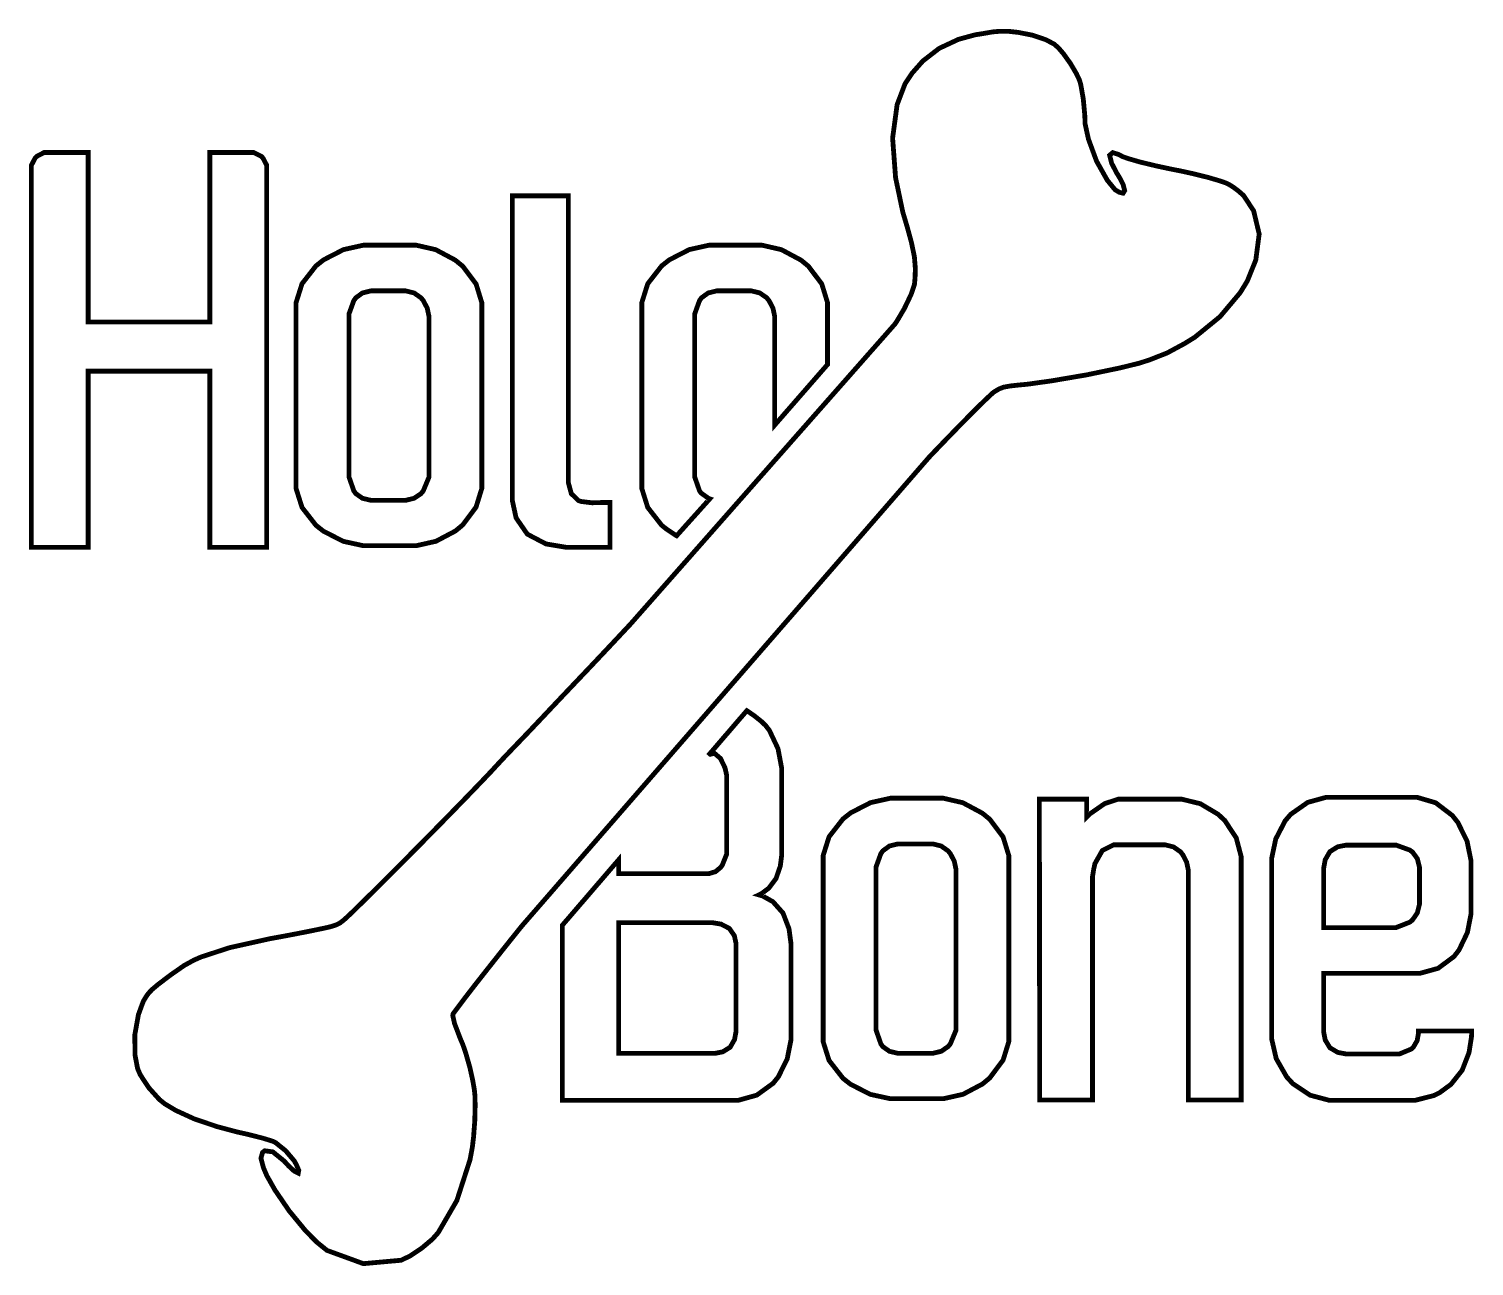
# Model space of a CAD drawing. Extents: x 0.86 to 4.72, y 3.96 to 7.25.
import ezdxf

# ---------------------------------------------------------------- set-up
doc = ezdxf.new("R2010")
doc.units = 0
doc.layers.get('0').update_dxf_attribs({"linetype": 'CONTINUOUS'})

msp = doc.modelspace()

# ---------------------------------------------------------------- linework, layer by layer
at = {"color": 0, "const_width": 0.01282}
for points in [[(3.60303, 7.20893), (3.60801, 7.20458), (3.62121, 7.18924), (3.64019, 7.16276), (3.65647, 7.13499), (3.66461, 7.11757), (3.66635, 7.11149), (3.66786, 7.10607), (3.67449, 7.06799), (3.67854, 7.02403), (3.67882, 7.01568), (3.67925, 7.00196), (3.68826, 6.96089), (3.7099, 6.90218), (3.73833, 6.85157), (3.75922, 6.82596), (3.76812, 6.82069), (3.77083, 6.81912), (3.78054, 6.81685), (3.78478, 6.82357), (3.78082, 6.83931), (3.77208, 6.85688), (3.76867, 6.86242), (3.76346, 6.87076), (3.74989, 6.89708), (3.74474, 6.91818), (3.75299, 6.92503), (3.76969, 6.91971), (3.77468, 6.91689), (3.77869, 6.91461), (3.794, 6.90913), (3.82622, 6.89979), (3.86936, 6.88943), (3.90821, 6.88113), (3.92122, 6.87858), (3.93251, 6.87642), (3.96631, 6.86903), (4.00672, 6.859), (4.03922, 6.84944), (4.05572, 6.84364), (4.06065, 6.84119), (4.06261, 6.84022), (4.07519, 6.83236), (4.08778, 6.82286), (4.08985, 6.82107), (4.10157, 6.81076), (4.12847, 6.77007), (4.14333, 6.70806), (4.13428, 6.63867), (4.11154, 6.58247), (4.10118, 6.56543), (4.09261, 6.55149), (4.03901, 6.48768), (3.97163, 6.43272), (3.95617, 6.42312), (3.94482, 6.41613), (3.898, 6.39085), (3.85069, 6.37224), (3.83919, 6.36854), (3.82254, 6.36328), (3.77149, 6.35075), (3.68317, 6.33236), (3.58951, 6.3164), (3.52692, 6.30767), (3.50597, 6.30561), (3.49924, 6.30496), (3.47922, 6.30274), (3.46229, 6.29964), (3.45025, 6.29508), (3.44108, 6.28965), (3.43815, 6.28771), (3.4344, 6.28526), (3.42432, 6.27604), (3.40153, 6.25429), (3.37321, 6.22607), (3.34261, 6.19493), (3.31304, 6.1645), (3.28788, 6.13835), (3.27029, 6.12001), (3.26372, 6.11307), (3.26372, 6.11307), (3.2379, 6.08339), (2.98004, 5.78646), (2.95426, 5.75672), (2.17844, 4.86344), (2.17844, 4.86344), (2.17063, 4.85374), (2.15001, 4.82807), (2.12088, 4.7915), (2.0874, 4.74924), (2.05376, 4.70643), (2.02425, 4.66824), (2.00304, 4.63976), (1.99507, 4.62912), (1.99442, 4.62614), (1.99397, 4.62414), (1.99854, 4.6034), (2.0134, 4.56429), (2.01812, 4.55311), (2.02121, 4.54579), (2.02897, 4.523), (2.03917, 4.48725), (2.04731, 4.45079), (2.05143, 4.42665), (2.05231, 4.41851), (2.05311, 4.41015), (2.05365, 4.38482), (2.05263, 4.34299), (2.04943, 4.3004), (2.04617, 4.27322), (2.04454, 4.26426), (2.03993, 4.23964), (2.00493, 4.13118), (1.95518, 4.04536), (1.94325, 4.03196), (1.93956, 4.02783), (1.91086, 4.00358), (1.87967, 3.98292), (1.87472, 3.98053), (1.85628, 3.97174), (1.75575, 3.96262), (1.65881, 3.99799), (1.64214, 4.01139), (1.63103, 4.0204), (1.60086, 4.05126), (1.55817, 4.10308), (1.52007, 4.1589), (1.49838, 4.19721), (1.49268, 4.21056), (1.48958, 4.21778), (1.48269, 4.24382), (1.48699, 4.25922), (1.48947, 4.26107), (1.49278, 4.26357), (1.51438, 4.26069), (1.54454, 4.23622), (1.55214, 4.22792), (1.55658, 4.22304), (1.57135, 4.20947), (1.58219, 4.20404), (1.58356, 4.21158), (1.57693, 4.227), (1.57422, 4.23178), (1.57129, 4.23693), (1.5485, 4.26378), (1.52181, 4.28526), (1.51699, 4.28771), (1.51492, 4.28879), (1.48731, 4.29736), (1.4459, 4.30783), (1.43696, 4.30979), (1.419, 4.31381), (1.36567, 4.32807), (1.3049, 4.34868), (1.25526, 4.37142), (1.22618, 4.38894), (1.2175, 4.39594), (1.21213, 4.40028), (1.18376, 4.43169), (1.16108, 4.46625), (1.15858, 4.47211), (1.15392, 4.48301), (1.14708, 4.51867), (1.14654, 4.57286), (1.1562, 4.62679), (1.16911, 4.66211), (1.17551, 4.67258), (1.17719, 4.6754), (1.18289, 4.68343), (1.19271, 4.69379), (1.2086, 4.70708), (1.22787, 4.72179), (1.23432, 4.72661), (1.24349, 4.73351), (1.27767, 4.75738), (1.30398, 4.77197), (1.30924, 4.77425), (1.32281, 4.78022), (1.39958, 4.80528), (1.50461, 4.82867), (1.53233, 4.83371), (1.54368, 4.83583), (1.57781, 4.84229), (1.61865, 4.85037), (1.65044, 4.85699), (1.66536, 4.86035), (1.66872, 4.86128), (1.67219, 4.86231), (1.68267, 4.86572), (1.69282, 4.87061), (1.70301, 4.87831), (1.71365, 4.88803), (1.71713, 4.89128), (1.72612, 4.8999), (1.75293, 4.92606), (1.80122, 4.9739), (1.85764, 5.03039), (1.91764, 5.09099), (1.97683, 5.15121), (2.03076, 5.2066), (2.07508, 5.25261), (2.09782, 5.27658), (2.10525, 5.28472), (2.10867, 5.28847), (2.13211, 5.31358), (2.15756, 5.34017), (2.16194, 5.34467), (2.16629, 5.34924), (2.197, 5.38124), (2.23062, 5.41678), (2.23654, 5.42301), (2.24214, 5.42899), (2.259, 5.44689), (2.28857, 5.47819), (2.32146, 5.51286), (2.34571, 5.53836), (2.35379, 5.54682), (2.35792, 5.55122), (2.37039, 5.5644), (2.38872, 5.58382), (2.40761, 5.60385), (2.42572, 5.62315), (2.44194, 5.64046), (2.45503, 5.65446), (2.46376, 5.66379), (2.46696, 5.66715), (2.46696, 5.66715), (3.17279, 6.46821), (3.17279, 6.46821), (3.18039, 6.48004), (3.19754, 6.50922), (3.21539, 6.54644), (3.22444, 6.57314), (3.22532, 6.58219), (3.22607, 6.5905), (3.22694, 6.6154), (3.22433, 6.64751), (3.21642, 6.68565), (3.20589, 6.72424), (3.20215, 6.73699), (3.19336, 6.76671), (3.17421, 6.85796), (3.16629, 6.96371), (3.17833, 7.05306), (3.19954, 7.10883), (3.21035, 7.12489), (3.21821, 7.13678), (3.24675, 7.16917), (3.29042, 7.20301), (3.34196, 7.22706), (3.38687, 7.23926), (3.40213, 7.2416), (3.40668, 7.24229), (3.42042, 7.24474), (3.43349, 7.2469), (3.44764, 7.24815), (3.46376, 7.24849), (3.46912, 7.24843), (3.47726, 7.24821), (3.50163, 7.2455), (3.53885, 7.23813), (3.57465, 7.22607), (3.5969, 7.21431), (3.60303, 7.20893)], [(0.91184, 6.92524), (0.90462, 6.92524), (0.88509, 6.91493), (0.88303, 6.91287), (0.88097, 6.91081), (0.87066, 6.89079), (0.87066, 6.88406), (0.87066, 6.63129), (0.87066, 6.06244), (0.87066, 5.87283), (0.90853, 5.87283), (0.99376, 5.87283), (1.02219, 5.87283), (1.02219, 5.99018), (1.02219, 6.25424), (1.02219, 6.34224), (1.1033, 6.34224), (1.28575, 6.34224), (1.34663, 6.34224), (1.34663, 6.22488), (1.34663, 5.96089), (1.34663, 5.87283), (1.35786, 5.87283), (1.3916, 5.87283), (1.44129, 5.87283), (1.48156, 5.87283), (1.49815, 5.87283), (1.49815, 5.87283), (1.49815, 6.12565), (1.49815, 6.6945), (1.49815, 6.88406), (1.49815, 6.89128), (1.48785, 6.91081), (1.48583, 6.91287), (1.48378, 6.91493), (1.46365, 6.92524), (1.45697, 6.92524), (1.42936, 6.92524), (1.3673, 6.92524), (1.34663, 6.92524), (1.34663, 6.81222), (1.34663, 6.55794), (1.34663, 6.47314), (1.26552, 6.47314), (1.08301, 6.47314), (1.02219, 6.47314), (1.02219, 6.48882), (1.02219, 6.53586), (1.02219, 6.60736), (1.02219, 6.68246), (1.02219, 6.75575), (1.02219, 6.82194), (1.02219, 6.87582), (1.02219, 6.912), (1.02219, 6.92524), (1.02219, 6.92524), (0.99457, 6.92524), (0.93251, 6.92524), (0.91184, 6.92524)], [(2.15283, 6.80994), (2.15283, 6.80994), (2.15283, 6.78662), (2.15283, 6.72271), (2.15283, 6.62765), (2.15283, 6.51074), (2.15283, 6.3814), (2.15283, 6.24892), (2.15283, 6.12267), (2.15283, 6.03965), (2.15283, 6.01199), (2.15283, 5.99681), (2.16276, 5.95111), (2.19271, 5.90767), (2.24262, 5.88157), (2.29503, 5.87283), (2.31256, 5.87283), (2.33768, 5.87283), (2.39415, 5.87283), (2.41303, 5.87283), (2.41303, 5.90272), (2.41303, 5.96989), (2.41303, 5.99224), (2.40192, 5.99224), (2.37196, 5.9916), (2.36854, 5.99143), (2.36524, 5.99132), (2.33643, 5.99474), (2.33399, 5.99556), (2.32861, 5.99735), (2.30985, 6.01594), (2.30186, 6.04574), (2.30186, 6.05567), (2.30186, 6.24425), (2.30186, 6.66857), (2.30186, 6.80994), (2.2646, 6.80994), (2.18078, 6.80994), (2.15283, 6.80994)], [(1.77322, 6.67817), (1.75558, 6.67817), (1.70275, 6.66644), (1.64968, 6.63911), (1.63981, 6.63124), (1.62924, 6.62289), (1.59224, 6.57547), (1.57639, 6.52533), (1.57639, 6.50857), (1.57639, 6.3929), (1.57639, 6.1326), (1.57639, 6.04579), (1.57639, 6.02908), (1.59224, 5.97889), (1.62924, 5.93147), (1.63981, 5.92307), (1.64953, 5.91542), (1.70236, 5.88851), (1.75549, 5.87696), (1.77322, 5.87696), (1.79975, 5.87696), (1.85949, 5.87696), (1.87944, 5.87696), (1.89686, 5.87696), (1.94922, 5.88872), (2.00088, 5.91607), (2.01036, 5.92389), (2.02051, 5.9324), (2.05604, 5.97987), (2.07129, 6.02935), (2.07129, 6.04579), (2.07129, 6.16151), (2.07129, 6.42182), (2.07129, 6.50857), (2.07129, 6.52518), (2.05604, 6.57487), (2.02051, 6.62207), (2.01036, 6.63043), (2.0006, 6.6384), (1.9484, 6.66629), (1.89665, 6.67817), (1.87944, 6.67817), (1.85286, 6.67817), (1.79312, 6.67817), (1.77322, 6.67817)], [(2.67887, 6.00179), (2.67626, 6.00265), (2.65582, 6.01736), (2.65429, 6.01942), (2.65169, 6.02317), (2.63867, 6.06049), (2.63867, 6.07292), (2.63867, 6.48139), (2.63867, 6.49457), (2.65169, 6.53054), (2.65429, 6.53407), (2.6569, 6.53782), (2.67469, 6.55078), (2.69706, 6.55632), (2.70454, 6.55632), (2.78276, 6.55632), (2.79015, 6.55632), (2.81239, 6.55078), (2.83094, 6.53782), (2.83382, 6.53407), (2.83681, 6.53054), (2.84739, 6.51019), (2.85194, 6.48861), (2.85194, 6.48139), (2.85194, 6.1984), (2.99278, 6.36003), (2.99278, 6.50857), (2.99278, 6.52518), (2.97749, 6.57487), (2.94194, 6.62207), (2.93181, 6.63043), (2.92204, 6.6384), (2.86985, 6.66629), (2.81808, 6.67817), (2.80089, 6.67817), (2.69467, 6.67817), (2.67703, 6.67817), (2.62424, 6.66644), (2.57113, 6.63911), (2.56125, 6.63124), (2.55067, 6.62289), (2.51367, 6.57547), (2.49789, 6.52533), (2.49789, 6.50857), (2.49789, 6.04579), (2.49789, 6.02908), (2.51367, 5.97889), (2.55067, 5.93147), (2.56125, 5.92307), (2.56358, 5.92122), (2.58806, 5.90483), (2.5906, 5.90343), (2.67887, 6.00179)], [(1.7831, 6.55632), (1.80263, 6.55632), (1.84663, 6.55632), (1.86133, 6.55632), (1.86871, 6.55632), (1.89094, 6.55078), (1.90944, 6.53782), (1.91237, 6.53407), (1.91536, 6.53054), (1.92594, 6.51019), (1.9305, 6.48861), (1.9305, 6.48139), (1.9305, 6.37929), (1.9305, 6.14953), (1.9305, 6.07292), (1.9305, 6.05957), (1.91536, 6.02317), (1.91237, 6.01942), (1.90944, 6.0159), (1.89094, 6.00336), (1.86871, 5.99799), (1.86133, 5.99799), (1.84174, 5.99799), (1.79775, 5.99799), (1.7831, 5.99799), (1.77561, 5.99799), (1.75319, 6.00336), (1.73546, 6.0159), (1.73286, 6.01942), (1.73025, 6.02317), (1.71724, 6.06049), (1.71724, 6.07292), (1.71724, 6.17507), (1.71724, 6.40483), (1.71724, 6.48139), (1.71724, 6.49457), (1.73025, 6.53054), (1.73286, 6.53407), (1.73546, 6.53782), (1.75319, 6.55078), (1.77561, 6.55632), (1.7831, 6.55632)], [(2.28614, 4.86507), (2.28614, 4.39828), (2.73904, 4.39828), (2.75532, 4.39828), (2.80425, 4.41189), (2.84787, 4.44358), (2.85514, 4.45264), (2.86187, 4.46104), (2.88542, 4.50885), (2.89551, 4.55994), (2.89551, 4.57699), (2.89551, 4.80181), (2.89551, 4.81526), (2.89014, 4.85563), (2.87408, 4.89757), (2.84728, 4.92768), (2.81967, 4.94308), (2.80985, 4.9459), (2.817, 4.94933), (2.83649, 4.96403), (2.85553, 4.98958), (2.86692, 5.02251), (2.87076, 5.05279), (2.87076, 5.06282), (2.87076, 5.2654), (2.87076, 5.28299), (2.86089, 5.33561), (2.83783, 5.38456), (2.83128, 5.39301), (2.82807, 5.39725), (2.81657, 5.40831), (2.79883, 5.42253), (2.7839, 5.43294), (2.77767, 5.43701), (2.77767, 5.43701), (2.67469, 5.31722), (2.67725, 5.32021), (2.69162, 5.3234), (2.70763, 5.30963), (2.71951, 5.28467), (2.72424, 5.26406), (2.72424, 5.25717), (2.72424, 5.06614), (2.72424, 5.05524), (2.71257, 5.02576), (2.71024, 5.02246), (2.70801, 5.01921), (2.69396, 5.00765), (2.67708, 5.00271), (2.6715, 5.00271), (2.43599, 5.00271), (2.43599, 5.03944), (2.28614, 4.86507)], [(3.17796, 5.20361), (3.16032, 5.20361), (3.10753, 5.19189), (3.05442, 5.16456), (3.04454, 5.15668), (3.03396, 5.14833), (2.99696, 5.10092), (2.98113, 5.05078), (2.98113, 5.03401), (2.98113, 4.91835), (2.98113, 4.65804), (2.98113, 4.57124), (2.98113, 4.55453), (2.99696, 4.50435), (3.03396, 4.45692), (3.04454, 4.44851), (3.05425, 4.44086), (3.1071, 4.41396), (3.16021, 4.4024), (3.17796, 4.4024), (3.20449, 4.4024), (3.26421, 4.4024), (3.28418, 4.4024), (3.3016, 4.4024), (3.35394, 4.41417), (3.4056, 4.44151), (3.4151, 4.44933), (3.42524, 4.45785), (3.46078, 4.50537), (3.47601, 4.55479), (3.47601, 4.57124), (3.47601, 4.68696), (3.47601, 4.94726), (3.47601, 5.03401), (3.47601, 5.05062), (3.46078, 5.10032), (3.42524, 5.14751), (3.4151, 5.15587), (3.40533, 5.16385), (3.35314, 5.19174), (3.30138, 5.20361), (3.28418, 5.20361), (3.2576, 5.20361), (3.19786, 5.20361), (3.17796, 5.20361)], [(3.55757, 5.20117), (3.55751, 5.20117), (3.55751, 5.17768), (3.55751, 5.11344), (3.55761, 5.0179), (3.55772, 4.90039), (3.55789, 4.7704), (3.55806, 4.63721), (3.55821, 4.51036), (3.55832, 4.42692), (3.55838, 4.39908), (3.56879, 4.39908), (3.60015, 4.39908), (3.64638, 4.39908), (3.68381, 4.39908), (3.69922, 4.39908), (3.69922, 4.39908), (3.69922, 4.54633), (3.69922, 4.87756), (3.69922, 4.9879), (3.69922, 4.99576), (3.70264, 5.0165), (3.70335, 5.01921), (3.70551, 5.02924), (3.72532, 5.06429), (3.7551, 5.07932), (3.76508, 5.07932), (3.79514, 5.07932), (3.86274, 5.07932), (3.88531, 5.07932), (3.89268, 5.07932), (3.91493, 5.07379), (3.93349, 5.06082), (3.93636, 5.05707), (3.93935, 5.05354), (3.94993, 5.03321), (3.95449, 5.01156), (3.95449, 5.00435), (3.95449, 4.85303), (3.95449, 4.51258), (3.95449, 4.39908), (3.9649, 4.39908), (3.99625, 4.39908), (4.04243, 4.39908), (4.07986, 4.39908), (4.09526, 4.39908), (4.09526, 4.39908), (4.09526, 4.55724), (4.09526, 4.91297), (4.09526, 5.03153), (4.09526, 5.04818), (4.08208, 5.09804), (4.05138, 5.14447), (4.04258, 5.15256), (4.03407, 5.16069), (3.98639, 5.18901), (3.93647, 5.20117), (3.91986, 5.20117), (3.88488, 5.20117), (3.8061, 5.20117), (3.77989, 5.20117), (3.76779, 5.20117), (3.7315, 5.18924), (3.69146, 5.1614), (3.68354, 5.15343), (3.68354, 5.16536), (3.68354, 5.19222), (3.68354, 5.20117), (3.65201, 5.20117), (3.58117, 5.20117), (3.55757, 5.20117)], [(4.33822, 5.20611), (4.32183, 5.20611), (4.27274, 5.19254), (4.22743, 5.16081), (4.21962, 5.15175), (4.21246, 5.14328), (4.1875, 5.09517), (4.17681, 5.04438), (4.17681, 5.0274), (4.17681, 4.91504), (4.17681, 4.66211), (4.17681, 4.57781), (4.17681, 4.56071), (4.18869, 4.50928), (4.21658, 4.4605), (4.22456, 4.45182), (4.23264, 4.44293), (4.27929, 4.41168), (4.32964, 4.39828), (4.34646, 4.39828), (4.39524, 4.39828), (4.50499, 4.39828), (4.54161, 4.39828), (4.55951, 4.39828), (4.60801, 4.41064), (4.61322, 4.41308), (4.62424, 4.41846), (4.65446, 4.44069), (4.68425, 4.47819), (4.70264, 4.52556), (4.70931, 4.56842), (4.70958, 4.58274), (4.67415, 4.58274), (4.59451, 4.58274), (4.56799, 4.58274), (4.56808, 4.57796), (4.56424, 4.55701), (4.55436, 4.54021), (4.55149, 4.53743), (4.54872, 4.53483), (4.51742, 4.52181), (4.507, 4.52181), (4.47569, 4.52181), (4.40528, 4.52181), (4.38183, 4.52181), (4.37451, 4.52181), (4.35265, 4.52593), (4.33182, 4.53831), (4.31928, 4.55892), (4.31515, 4.58051), (4.31515, 4.58768), (4.31515, 4.59874), (4.31515, 4.63194), (4.31515, 4.68083), (4.31515, 4.72043), (4.31515, 4.73671), (4.31515, 4.73671), (4.37528, 4.73671), (4.51053, 4.73671), (4.55561, 4.73671), (4.57172, 4.73671), (4.62022, 4.75011), (4.66238, 4.78136), (4.66928, 4.79025), (4.67567, 4.7985), (4.69824, 4.84543), (4.70796, 4.89546), (4.70796, 4.91211), (4.70796, 4.93892), (4.70796, 4.99914), (4.70796, 5.01921), (4.70796, 5.03662), (4.69743, 5.08882), (4.67296, 5.13872), (4.66596, 5.14763), (4.65836, 5.15739), (4.61367, 5.19151), (4.56392, 5.20611), (4.54736, 5.20611), (4.49507, 5.20611), (4.37739, 5.20611), (4.33822, 5.20611)], [(3.18782, 5.08176), (3.20736, 5.08176), (3.25136, 5.08176), (3.26606, 5.08176), (3.27344, 5.08176), (3.29568, 5.07622), (3.31418, 5.06326), (3.31711, 5.05951), (3.3201, 5.05599), (3.33068, 5.03564), (3.33524, 5.01406), (3.33524, 5.00683), (3.33524, 4.90474), (3.33524, 4.67497), (3.33524, 4.59836), (3.33524, 4.58501), (3.3201, 4.54861), (3.31711, 4.54486), (3.31418, 4.54135), (3.29568, 4.52881), (3.27344, 4.52344), (3.26606, 4.52344), (3.24647, 4.52344), (3.20247, 4.52344), (3.18782, 4.52344), (3.18033, 4.52344), (3.15793, 4.52881), (3.14019, 4.54135), (3.13758, 4.54486), (3.13499, 4.54861), (3.12196, 4.58594), (3.12196, 4.59836), (3.12196, 4.70053), (3.12196, 4.93028), (3.12196, 5.00683), (3.12196, 5.02001), (3.13499, 5.05599), (3.13758, 5.05951), (3.14019, 5.06326), (3.15793, 5.07622), (3.18033, 5.08176), (3.18782, 5.08176)], [(4.38183, 5.07844), (4.41021, 5.07844), (4.47418, 5.07844), (4.4955, 5.07844), (4.50863, 5.07844), (4.5446, 5.06543), (4.54818, 5.06282), (4.55186, 5.06022), (4.56483, 5.04249), (4.57042, 5.02007), (4.57042, 5.01258), (4.57042, 4.99143), (4.57042, 4.94374), (4.57042, 4.92779), (4.57042, 4.92036), (4.56483, 4.89794), (4.55186, 4.87896), (4.54818, 4.87592), (4.5446, 4.87304), (4.50776, 4.85861), (4.4955, 4.85861), (4.4821, 4.85861), (4.44194, 4.85861), (4.38276, 4.85861), (4.33485, 4.85861), (4.31515, 4.85861), (4.31515, 4.85861), (4.31515, 4.89632), (4.31515, 4.98107), (4.31515, 5.00928), (4.31515, 5.01687), (4.31928, 5.03956), (4.33182, 5.06119), (4.35265, 5.07417), (4.37451, 5.07844), (4.38183, 5.07844)], [(2.43599, 4.87181), (2.67811, 4.87181), (2.68582, 4.87181), (2.70904, 4.86794), (2.73118, 4.85639), (2.74447, 4.83708), (2.74892, 4.81679), (2.74892, 4.81), (2.74892, 4.58849), (2.74892, 4.58138), (2.74496, 4.56006), (2.73324, 4.53971), (2.71371, 4.5275), (2.69319, 4.52344), (2.68636, 4.52344), (2.43599, 4.52344), (2.43599, 4.87181)]]:
    msp.add_lwpolyline(points, close=True, dxfattribs=at)
at = {"color": 0}
for points in [[(3.60303, 7.20893), (3.60801, 7.20458), (3.62121, 7.18924), (3.64019, 7.16276), (3.65647, 7.13499), (3.66461, 7.11757), (3.66635, 7.11149), (3.66786, 7.10607), (3.67449, 7.06799), (3.67854, 7.02403), (3.67882, 7.01568), (3.67925, 7.00196), (3.68826, 6.96089), (3.7099, 6.90218), (3.73833, 6.85157), (3.75922, 6.82596), (3.76812, 6.82069), (3.77083, 6.81912), (3.78054, 6.81685), (3.78478, 6.82357), (3.78082, 6.83931), (3.77208, 6.85688), (3.76867, 6.86242), (3.76346, 6.87076), (3.74989, 6.89708), (3.74474, 6.91818), (3.75299, 6.92503), (3.76969, 6.91971), (3.77468, 6.91689), (3.77869, 6.91461), (3.794, 6.90913), (3.82622, 6.89979), (3.86936, 6.88943), (3.90821, 6.88113), (3.92122, 6.87858), (3.93251, 6.87642), (3.96631, 6.86903), (4.00672, 6.859), (4.03922, 6.84944), (4.05572, 6.84364), (4.06065, 6.84119), (4.06261, 6.84022), (4.07519, 6.83236), (4.08778, 6.82286), (4.08985, 6.82107), (4.10157, 6.81076), (4.12847, 6.77007), (4.14333, 6.70806), (4.13428, 6.63867), (4.11154, 6.58247), (4.10118, 6.56543), (4.09261, 6.55149), (4.03901, 6.48768), (3.97163, 6.43272), (3.95617, 6.42312), (3.94482, 6.41613), (3.898, 6.39085), (3.85069, 6.37224), (3.83919, 6.36854), (3.82254, 6.36328), (3.77149, 6.35075), (3.68317, 6.33236), (3.58951, 6.3164), (3.52692, 6.30767), (3.50597, 6.30561), (3.49924, 6.30496), (3.47922, 6.30274), (3.46229, 6.29964), (3.45025, 6.29508), (3.44108, 6.28965), (3.43815, 6.28771), (3.4344, 6.28526), (3.42432, 6.27604), (3.40153, 6.25429), (3.37321, 6.22607), (3.34261, 6.19493), (3.31304, 6.1645), (3.28788, 6.13835), (3.27029, 6.12001), (3.26372, 6.11307), (3.26372, 6.11307), (3.2379, 6.08339), (2.98004, 5.78646), (2.95426, 5.75672), (2.17844, 4.86344), (2.17844, 4.86344), (2.17063, 4.85374), (2.15001, 4.82807), (2.12088, 4.7915), (2.0874, 4.74924), (2.05376, 4.70643), (2.02425, 4.66824), (2.00304, 4.63976), (1.99507, 4.62912), (1.99442, 4.62614), (1.99397, 4.62414), (1.99854, 4.6034), (2.0134, 4.56429), (2.01812, 4.55311), (2.02121, 4.54579), (2.02897, 4.523), (2.03917, 4.48725), (2.04731, 4.45079), (2.05143, 4.42665), (2.05231, 4.41851), (2.05311, 4.41015), (2.05365, 4.38482), (2.05263, 4.34299), (2.04943, 4.3004), (2.04617, 4.27322), (2.04454, 4.26426), (2.03993, 4.23964), (2.00493, 4.13118), (1.95518, 4.04536), (1.94325, 4.03196), (1.93956, 4.02783), (1.91086, 4.00358), (1.87967, 3.98292), (1.87472, 3.98053), (1.85628, 3.97174), (1.75575, 3.96262), (1.65881, 3.99799), (1.64214, 4.01139), (1.63103, 4.0204), (1.60086, 4.05126), (1.55817, 4.10308), (1.52007, 4.1589), (1.49838, 4.19721), (1.49268, 4.21056), (1.48958, 4.21778), (1.48269, 4.24382), (1.48699, 4.25922), (1.48947, 4.26107), (1.49278, 4.26357), (1.51438, 4.26069), (1.54454, 4.23622), (1.55214, 4.22792), (1.55658, 4.22304), (1.57135, 4.20947), (1.58219, 4.20404), (1.58356, 4.21158), (1.57693, 4.227), (1.57422, 4.23178), (1.57129, 4.23693), (1.5485, 4.26378), (1.52181, 4.28526), (1.51699, 4.28771), (1.51492, 4.28879), (1.48731, 4.29736), (1.4459, 4.30783), (1.43696, 4.30979), (1.419, 4.31381), (1.36567, 4.32807), (1.3049, 4.34868), (1.25526, 4.37142), (1.22618, 4.38894), (1.2175, 4.39594), (1.21213, 4.40028), (1.18376, 4.43169), (1.16108, 4.46625), (1.15858, 4.47211), (1.15392, 4.48301), (1.14708, 4.51867), (1.14654, 4.57286), (1.1562, 4.62679), (1.16911, 4.66211), (1.17551, 4.67258), (1.17719, 4.6754), (1.18289, 4.68343), (1.19271, 4.69379), (1.2086, 4.70708), (1.22787, 4.72179), (1.23432, 4.72661), (1.24349, 4.73351), (1.27767, 4.75738), (1.30398, 4.77197), (1.30924, 4.77425), (1.32281, 4.78022), (1.39958, 4.80528), (1.50461, 4.82867), (1.53233, 4.83371), (1.54368, 4.83583), (1.57781, 4.84229), (1.61865, 4.85037), (1.65044, 4.85699), (1.66536, 4.86035), (1.66872, 4.86128), (1.67219, 4.86231), (1.68267, 4.86572), (1.69282, 4.87061), (1.70301, 4.87831), (1.71365, 4.88803), (1.71713, 4.89128), (1.72612, 4.8999), (1.75293, 4.92606), (1.80122, 4.9739), (1.85764, 5.03039), (1.91764, 5.09099), (1.97683, 5.15121), (2.03076, 5.2066), (2.07508, 5.25261), (2.09782, 5.27658), (2.10525, 5.28472), (2.10867, 5.28847), (2.13211, 5.31358), (2.15756, 5.34017), (2.16194, 5.34467), (2.16629, 5.34924), (2.197, 5.38124), (2.23062, 5.41678), (2.23654, 5.42301), (2.24214, 5.42899), (2.259, 5.44689), (2.28857, 5.47819), (2.32146, 5.51286), (2.34571, 5.53836), (2.35379, 5.54682), (2.35792, 5.55122), (2.37039, 5.5644), (2.38872, 5.58382), (2.40761, 5.60385), (2.42572, 5.62315), (2.44194, 5.64046), (2.45503, 5.65446), (2.46376, 5.66379), (2.46696, 5.66715), (2.46696, 5.66715), (3.17279, 6.46821), (3.17279, 6.46821), (3.18039, 6.48004), (3.19754, 6.50922), (3.21539, 6.54644), (3.22444, 6.57314), (3.22532, 6.58219), (3.22607, 6.5905), (3.22694, 6.6154), (3.22433, 6.64751), (3.21642, 6.68565), (3.20589, 6.72424), (3.20215, 6.73699), (3.19336, 6.76671), (3.17421, 6.85796), (3.16629, 6.96371), (3.17833, 7.05306), (3.19954, 7.10883), (3.21035, 7.12489), (3.21821, 7.13678), (3.24675, 7.16917), (3.29042, 7.20301), (3.34196, 7.22706), (3.38687, 7.23926), (3.40213, 7.2416), (3.40668, 7.24229), (3.42042, 7.24474), (3.43349, 7.2469), (3.44764, 7.24815), (3.46376, 7.24849), (3.46912, 7.24843), (3.47726, 7.24821), (3.50163, 7.2455), (3.53885, 7.23813), (3.57465, 7.22607), (3.5969, 7.21431), (3.60303, 7.20893)], [(0.91184, 6.92524), (0.90462, 6.92524), (0.88509, 6.91493), (0.88303, 6.91287), (0.88097, 6.91081), (0.87066, 6.89079), (0.87066, 6.88406), (0.87066, 6.63129), (0.87066, 6.06244), (0.87066, 5.87283), (0.90853, 5.87283), (0.99376, 5.87283), (1.02219, 5.87283), (1.02219, 5.99018), (1.02219, 6.25424), (1.02219, 6.34224), (1.1033, 6.34224), (1.28575, 6.34224), (1.34663, 6.34224), (1.34663, 6.22488), (1.34663, 5.96089), (1.34663, 5.87283), (1.35786, 5.87283), (1.3916, 5.87283), (1.44129, 5.87283), (1.48156, 5.87283), (1.49815, 5.87283), (1.49815, 5.87283), (1.49815, 6.12565), (1.49815, 6.6945), (1.49815, 6.88406), (1.49815, 6.89128), (1.48785, 6.91081), (1.48583, 6.91287), (1.48378, 6.91493), (1.46365, 6.92524), (1.45697, 6.92524), (1.42936, 6.92524), (1.3673, 6.92524), (1.34663, 6.92524), (1.34663, 6.81222), (1.34663, 6.55794), (1.34663, 6.47314), (1.26552, 6.47314), (1.08301, 6.47314), (1.02219, 6.47314), (1.02219, 6.48882), (1.02219, 6.53586), (1.02219, 6.60736), (1.02219, 6.68246), (1.02219, 6.75575), (1.02219, 6.82194), (1.02219, 6.87582), (1.02219, 6.912), (1.02219, 6.92524), (1.02219, 6.92524), (0.99457, 6.92524), (0.93251, 6.92524), (0.91184, 6.92524)], [(2.15283, 6.80994), (2.15283, 6.80994), (2.15283, 6.78662), (2.15283, 6.72271), (2.15283, 6.62765), (2.15283, 6.51074), (2.15283, 6.3814), (2.15283, 6.24892), (2.15283, 6.12267), (2.15283, 6.03965), (2.15283, 6.01199), (2.15283, 5.99681), (2.16276, 5.95111), (2.19271, 5.90767), (2.24262, 5.88157), (2.29503, 5.87283), (2.31256, 5.87283), (2.33768, 5.87283), (2.39415, 5.87283), (2.41303, 5.87283), (2.41303, 5.90272), (2.41303, 5.96989), (2.41303, 5.99224), (2.40192, 5.99224), (2.37196, 5.9916), (2.36854, 5.99143), (2.36524, 5.99132), (2.33643, 5.99474), (2.33399, 5.99556), (2.32861, 5.99735), (2.30985, 6.01594), (2.30186, 6.04574), (2.30186, 6.05567), (2.30186, 6.24425), (2.30186, 6.66857), (2.30186, 6.80994), (2.2646, 6.80994), (2.18078, 6.80994), (2.15283, 6.80994)], [(1.77322, 6.67817), (1.75558, 6.67817), (1.70275, 6.66644), (1.64968, 6.63911), (1.63981, 6.63124), (1.62924, 6.62289), (1.59224, 6.57547), (1.57639, 6.52533), (1.57639, 6.50857), (1.57639, 6.3929), (1.57639, 6.1326), (1.57639, 6.04579), (1.57639, 6.02908), (1.59224, 5.97889), (1.62924, 5.93147), (1.63981, 5.92307), (1.64953, 5.91542), (1.70236, 5.88851), (1.75549, 5.87696), (1.77322, 5.87696), (1.79975, 5.87696), (1.85949, 5.87696), (1.87944, 5.87696), (1.89686, 5.87696), (1.94922, 5.88872), (2.00088, 5.91607), (2.01036, 5.92389), (2.02051, 5.9324), (2.05604, 5.97987), (2.07129, 6.02935), (2.07129, 6.04579), (2.07129, 6.16151), (2.07129, 6.42182), (2.07129, 6.50857), (2.07129, 6.52518), (2.05604, 6.57487), (2.02051, 6.62207), (2.01036, 6.63043), (2.0006, 6.6384), (1.9484, 6.66629), (1.89665, 6.67817), (1.87944, 6.67817), (1.85286, 6.67817), (1.79312, 6.67817), (1.77322, 6.67817)], [(2.67887, 6.00179), (2.67626, 6.00265), (2.65582, 6.01736), (2.65429, 6.01942), (2.65169, 6.02317), (2.63867, 6.06049), (2.63867, 6.07292), (2.63867, 6.48139), (2.63867, 6.49457), (2.65169, 6.53054), (2.65429, 6.53407), (2.6569, 6.53782), (2.67469, 6.55078), (2.69706, 6.55632), (2.70454, 6.55632), (2.78276, 6.55632), (2.79015, 6.55632), (2.81239, 6.55078), (2.83094, 6.53782), (2.83382, 6.53407), (2.83681, 6.53054), (2.84739, 6.51019), (2.85194, 6.48861), (2.85194, 6.48139), (2.85194, 6.1984), (2.99278, 6.36003), (2.99278, 6.50857), (2.99278, 6.52518), (2.97749, 6.57487), (2.94194, 6.62207), (2.93181, 6.63043), (2.92204, 6.6384), (2.86985, 6.66629), (2.81808, 6.67817), (2.80089, 6.67817), (2.69467, 6.67817), (2.67703, 6.67817), (2.62424, 6.66644), (2.57113, 6.63911), (2.56125, 6.63124), (2.55067, 6.62289), (2.51367, 6.57547), (2.49789, 6.52533), (2.49789, 6.50857), (2.49789, 6.04579), (2.49789, 6.02908), (2.51367, 5.97889), (2.55067, 5.93147), (2.56125, 5.92307), (2.56358, 5.92122), (2.58806, 5.90483), (2.5906, 5.90343), (2.67887, 6.00179)], [(1.7831, 6.55632), (1.80263, 6.55632), (1.84663, 6.55632), (1.86133, 6.55632), (1.86871, 6.55632), (1.89094, 6.55078), (1.90944, 6.53782), (1.91237, 6.53407), (1.91536, 6.53054), (1.92594, 6.51019), (1.9305, 6.48861), (1.9305, 6.48139), (1.9305, 6.37929), (1.9305, 6.14953), (1.9305, 6.07292), (1.9305, 6.05957), (1.91536, 6.02317), (1.91237, 6.01942), (1.90944, 6.0159), (1.89094, 6.00336), (1.86871, 5.99799), (1.86133, 5.99799), (1.84174, 5.99799), (1.79775, 5.99799), (1.7831, 5.99799), (1.77561, 5.99799), (1.75319, 6.00336), (1.73546, 6.0159), (1.73286, 6.01942), (1.73025, 6.02317), (1.71724, 6.06049), (1.71724, 6.07292), (1.71724, 6.17507), (1.71724, 6.40483), (1.71724, 6.48139), (1.71724, 6.49457), (1.73025, 6.53054), (1.73286, 6.53407), (1.73546, 6.53782), (1.75319, 6.55078), (1.77561, 6.55632), (1.7831, 6.55632)], [(2.28614, 4.86507), (2.28614, 4.39828), (2.73904, 4.39828), (2.75532, 4.39828), (2.80425, 4.41189), (2.84787, 4.44358), (2.85514, 4.45264), (2.86187, 4.46104), (2.88542, 4.50885), (2.89551, 4.55994), (2.89551, 4.57699), (2.89551, 4.80181), (2.89551, 4.81526), (2.89014, 4.85563), (2.87408, 4.89757), (2.84728, 4.92768), (2.81967, 4.94308), (2.80985, 4.9459), (2.817, 4.94933), (2.83649, 4.96403), (2.85553, 4.98958), (2.86692, 5.02251), (2.87076, 5.05279), (2.87076, 5.06282), (2.87076, 5.2654), (2.87076, 5.28299), (2.86089, 5.33561), (2.83783, 5.38456), (2.83128, 5.39301), (2.82807, 5.39725), (2.81657, 5.40831), (2.79883, 5.42253), (2.7839, 5.43294), (2.77767, 5.43701), (2.77767, 5.43701), (2.67469, 5.31722), (2.67725, 5.32021), (2.69162, 5.3234), (2.70763, 5.30963), (2.71951, 5.28467), (2.72424, 5.26406), (2.72424, 5.25717), (2.72424, 5.06614), (2.72424, 5.05524), (2.71257, 5.02576), (2.71024, 5.02246), (2.70801, 5.01921), (2.69396, 5.00765), (2.67708, 5.00271), (2.6715, 5.00271), (2.43599, 5.00271), (2.43599, 5.03944), (2.28614, 4.86507)], [(3.17796, 5.20361), (3.16032, 5.20361), (3.10753, 5.19189), (3.05442, 5.16456), (3.04454, 5.15668), (3.03396, 5.14833), (2.99696, 5.10092), (2.98113, 5.05078), (2.98113, 5.03401), (2.98113, 4.91835), (2.98113, 4.65804), (2.98113, 4.57124), (2.98113, 4.55453), (2.99696, 4.50435), (3.03396, 4.45692), (3.04454, 4.44851), (3.05425, 4.44086), (3.1071, 4.41396), (3.16021, 4.4024), (3.17796, 4.4024), (3.20449, 4.4024), (3.26421, 4.4024), (3.28418, 4.4024), (3.3016, 4.4024), (3.35394, 4.41417), (3.4056, 4.44151), (3.4151, 4.44933), (3.42524, 4.45785), (3.46078, 4.50537), (3.47601, 4.55479), (3.47601, 4.57124), (3.47601, 4.68696), (3.47601, 4.94726), (3.47601, 5.03401), (3.47601, 5.05062), (3.46078, 5.10032), (3.42524, 5.14751), (3.4151, 5.15587), (3.40533, 5.16385), (3.35314, 5.19174), (3.30138, 5.20361), (3.28418, 5.20361), (3.2576, 5.20361), (3.19786, 5.20361), (3.17796, 5.20361)], [(3.55757, 5.20117), (3.55751, 5.20117), (3.55751, 5.17768), (3.55751, 5.11344), (3.55761, 5.0179), (3.55772, 4.90039), (3.55789, 4.7704), (3.55806, 4.63721), (3.55821, 4.51036), (3.55832, 4.42692), (3.55838, 4.39908), (3.56879, 4.39908), (3.60015, 4.39908), (3.64638, 4.39908), (3.68381, 4.39908), (3.69922, 4.39908), (3.69922, 4.39908), (3.69922, 4.54633), (3.69922, 4.87756), (3.69922, 4.9879), (3.69922, 4.99576), (3.70264, 5.0165), (3.70335, 5.01921), (3.70551, 5.02924), (3.72532, 5.06429), (3.7551, 5.07932), (3.76508, 5.07932), (3.79514, 5.07932), (3.86274, 5.07932), (3.88531, 5.07932), (3.89268, 5.07932), (3.91493, 5.07379), (3.93349, 5.06082), (3.93636, 5.05707), (3.93935, 5.05354), (3.94993, 5.03321), (3.95449, 5.01156), (3.95449, 5.00435), (3.95449, 4.85303), (3.95449, 4.51258), (3.95449, 4.39908), (3.9649, 4.39908), (3.99625, 4.39908), (4.04243, 4.39908), (4.07986, 4.39908), (4.09526, 4.39908), (4.09526, 4.39908), (4.09526, 4.55724), (4.09526, 4.91297), (4.09526, 5.03153), (4.09526, 5.04818), (4.08208, 5.09804), (4.05138, 5.14447), (4.04258, 5.15256), (4.03407, 5.16069), (3.98639, 5.18901), (3.93647, 5.20117), (3.91986, 5.20117), (3.88488, 5.20117), (3.8061, 5.20117), (3.77989, 5.20117), (3.76779, 5.20117), (3.7315, 5.18924), (3.69146, 5.1614), (3.68354, 5.15343), (3.68354, 5.16536), (3.68354, 5.19222), (3.68354, 5.20117), (3.65201, 5.20117), (3.58117, 5.20117), (3.55757, 5.20117)], [(4.33822, 5.20611), (4.32183, 5.20611), (4.27274, 5.19254), (4.22743, 5.16081), (4.21962, 5.15175), (4.21246, 5.14328), (4.1875, 5.09517), (4.17681, 5.04438), (4.17681, 5.0274), (4.17681, 4.91504), (4.17681, 4.66211), (4.17681, 4.57781), (4.17681, 4.56071), (4.18869, 4.50928), (4.21658, 4.4605), (4.22456, 4.45182), (4.23264, 4.44293), (4.27929, 4.41168), (4.32964, 4.39828), (4.34646, 4.39828), (4.39524, 4.39828), (4.50499, 4.39828), (4.54161, 4.39828), (4.55951, 4.39828), (4.60801, 4.41064), (4.61322, 4.41308), (4.62424, 4.41846), (4.65446, 4.44069), (4.68425, 4.47819), (4.70264, 4.52556), (4.70931, 4.56842), (4.70958, 4.58274), (4.67415, 4.58274), (4.59451, 4.58274), (4.56799, 4.58274), (4.56808, 4.57796), (4.56424, 4.55701), (4.55436, 4.54021), (4.55149, 4.53743), (4.54872, 4.53483), (4.51742, 4.52181), (4.507, 4.52181), (4.47569, 4.52181), (4.40528, 4.52181), (4.38183, 4.52181), (4.37451, 4.52181), (4.35265, 4.52593), (4.33182, 4.53831), (4.31928, 4.55892), (4.31515, 4.58051), (4.31515, 4.58768), (4.31515, 4.59874), (4.31515, 4.63194), (4.31515, 4.68083), (4.31515, 4.72043), (4.31515, 4.73671), (4.31515, 4.73671), (4.37528, 4.73671), (4.51053, 4.73671), (4.55561, 4.73671), (4.57172, 4.73671), (4.62022, 4.75011), (4.66238, 4.78136), (4.66928, 4.79025), (4.67567, 4.7985), (4.69824, 4.84543), (4.70796, 4.89546), (4.70796, 4.91211), (4.70796, 4.93892), (4.70796, 4.99914), (4.70796, 5.01921), (4.70796, 5.03662), (4.69743, 5.08882), (4.67296, 5.13872), (4.66596, 5.14763), (4.65836, 5.15739), (4.61367, 5.19151), (4.56392, 5.20611), (4.54736, 5.20611), (4.49507, 5.20611), (4.37739, 5.20611), (4.33822, 5.20611)], [(3.18782, 5.08176), (3.20736, 5.08176), (3.25136, 5.08176), (3.26606, 5.08176), (3.27344, 5.08176), (3.29568, 5.07622), (3.31418, 5.06326), (3.31711, 5.05951), (3.3201, 5.05599), (3.33068, 5.03564), (3.33524, 5.01406), (3.33524, 5.00683), (3.33524, 4.90474), (3.33524, 4.67497), (3.33524, 4.59836), (3.33524, 4.58501), (3.3201, 4.54861), (3.31711, 4.54486), (3.31418, 4.54135), (3.29568, 4.52881), (3.27344, 4.52344), (3.26606, 4.52344), (3.24647, 4.52344), (3.20247, 4.52344), (3.18782, 4.52344), (3.18033, 4.52344), (3.15793, 4.52881), (3.14019, 4.54135), (3.13758, 4.54486), (3.13499, 4.54861), (3.12196, 4.58594), (3.12196, 4.59836), (3.12196, 4.70053), (3.12196, 4.93028), (3.12196, 5.00683), (3.12196, 5.02001), (3.13499, 5.05599), (3.13758, 5.05951), (3.14019, 5.06326), (3.15793, 5.07622), (3.18033, 5.08176), (3.18782, 5.08176)], [(4.38183, 5.07844), (4.41021, 5.07844), (4.47418, 5.07844), (4.4955, 5.07844), (4.50863, 5.07844), (4.5446, 5.06543), (4.54818, 5.06282), (4.55186, 5.06022), (4.56483, 5.04249), (4.57042, 5.02007), (4.57042, 5.01258), (4.57042, 4.99143), (4.57042, 4.94374), (4.57042, 4.92779), (4.57042, 4.92036), (4.56483, 4.89794), (4.55186, 4.87896), (4.54818, 4.87592), (4.5446, 4.87304), (4.50776, 4.85861), (4.4955, 4.85861), (4.4821, 4.85861), (4.44194, 4.85861), (4.38276, 4.85861), (4.33485, 4.85861), (4.31515, 4.85861), (4.31515, 4.85861), (4.31515, 4.89632), (4.31515, 4.98107), (4.31515, 5.00928), (4.31515, 5.01687), (4.31928, 5.03956), (4.33182, 5.06119), (4.35265, 5.07417), (4.37451, 5.07844), (4.38183, 5.07844)], [(2.43599, 4.87181), (2.67811, 4.87181), (2.68582, 4.87181), (2.70904, 4.86794), (2.73118, 4.85639), (2.74447, 4.83708), (2.74892, 4.81679), (2.74892, 4.81), (2.74892, 4.58849), (2.74892, 4.58138), (2.74496, 4.56006), (2.73324, 4.53971), (2.71371, 4.5275), (2.69319, 4.52344), (2.68636, 4.52344), (2.43599, 4.52344), (2.43599, 4.87181)]]:
    msp.add_lwpolyline(points, close=True, dxfattribs=at)

doc.saveas('drawing.dxf')
